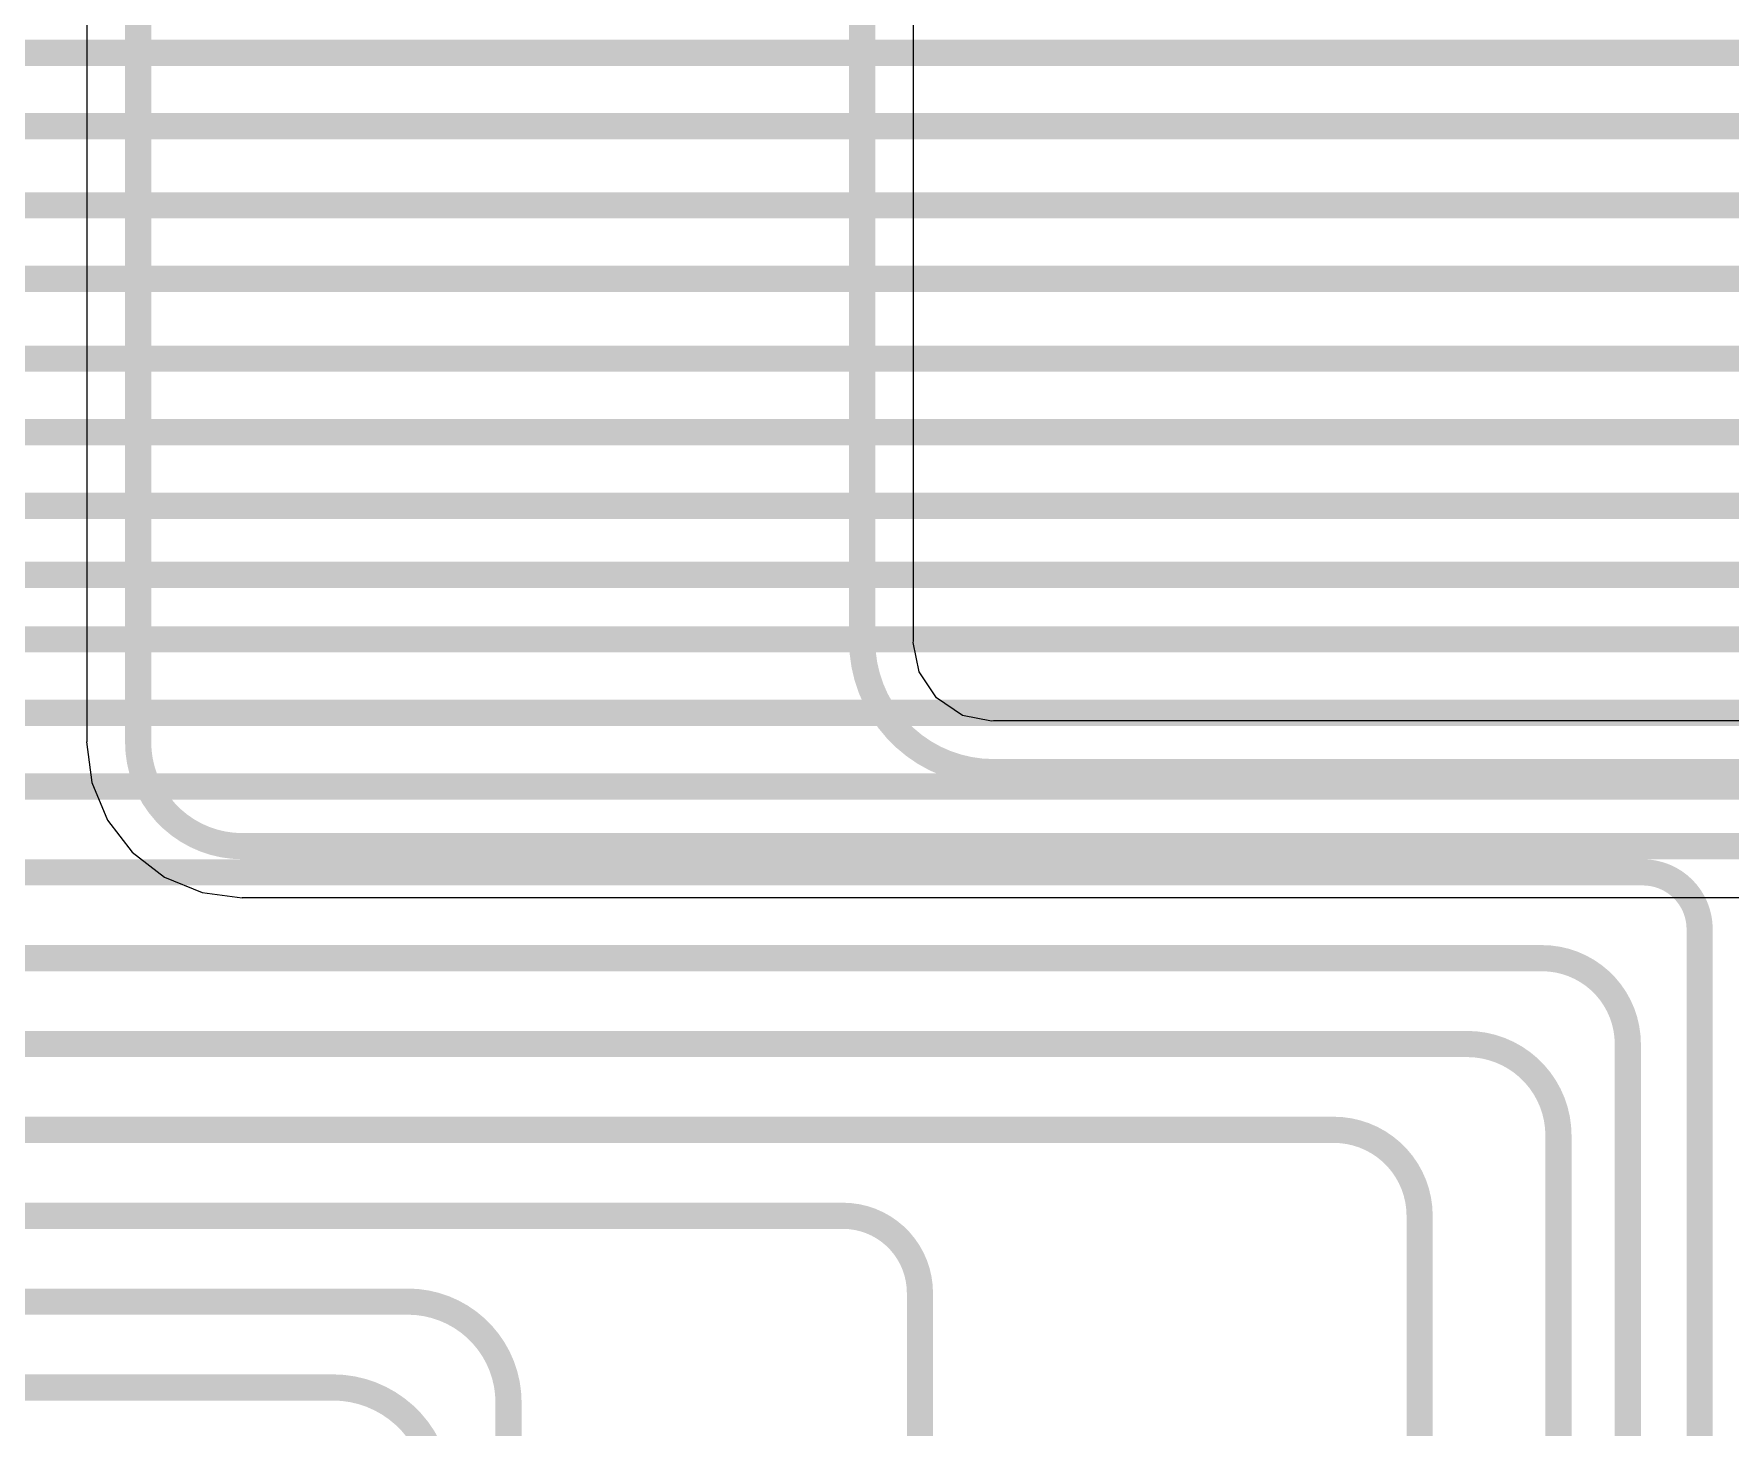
# Model space of a CAD drawing. Header units: inches. Extents: x -14 to 270, y -5 to 115.
# Drawn here: x 71.45 to 83, y 14.46 to 23.94 of the extents above; entities that cross this region are included whole.
import ezdxf

# ---------------------------------------------------------------- set-up
doc = ezdxf.new("R2010")
doc.units = ezdxf.units.IN
doc.layers.add('Bottom Layer', color=5, linetype='Continuous')
doc.layers.add('Top Layer', color=1, linetype='Continuous')

msp = doc.modelspace()

# ---------------------------------------------------------------- linework, layer by layer
at = {"layer": 'Bottom Layer'}
for p, q in [((77.439, 19.811), (77.439, 41.222)), ((71.812, 33.964), (71.812, 19.124)), ((77.436, 19.8), (77.439, 19.811)), ((77.476, 19.602), (77.436, 19.8)), ((77.594, 19.424), (77.476, 19.602)), ((77.772, 19.305), (77.594, 19.424)), ((77.97, 19.266), (77.772, 19.305)), ((77.982, 19.268), (77.97, 19.266)), ((89.742, 19.268), (77.982, 19.268)), ((71.812, 19.124), (71.809, 19.124)), ((71.809, 19.124), (71.846, 18.849)), ((71.846, 18.849), (71.952, 18.593)), ((71.952, 18.593), (72.12, 18.374)), ((72.12, 18.374), (72.34, 18.205)), ((72.34, 18.205), (72.596, 18.099)), ((72.596, 18.099), (72.87, 18.063)), ((72.87, 18.063), (72.87, 18.065)), ((72.87, 18.065), (89.744, 18.065))]:
    msp.add_line(p, q, dxfattribs=at)
for points in [[(77.089, 19.811, 0.178, 0.178, 0), (77.089, 41.656, 0.178, 0.178, 0)], [(72.161, 19.124, 0.178, 0.178, 0), (72.161, 33.964, 0.178, 0.178, 0)], [(77.982, 18.919, 0.178, 0.178, -0.414214), (77.089, 19.811, 0.178, 0.178, 0)], [(72.87, 18.415, 0.178, 0.178, -0.414214), (72.161, 19.124, 0.178, 0.178, 0)], [(77.982, 18.919, 0.178, 0.178, 0), (89.742, 18.919, 0.178, 0.178, 0)], [(72.87, 18.415, 0.178, 0.178, 0), (89.744, 18.415, 0.178, 0.178, 0)]]:
    msp.add_lwpolyline(points, format="xyseb", dxfattribs=at)
for points in [[(77.045, 19.811, 0.0889, 0.0889, 1), (77.133, 19.811, 0.0889, 0.0889, 1)], [(77.045, 19.811, 0.0889, 0.0889, 1), (77.133, 19.811, 0.0889, 0.0889, 1)], [(72.117, 19.124, 0.0889, 0.0889, 1), (72.206, 19.124, 0.0889, 0.0889, 1)], [(72.117, 19.124, 0.0889, 0.0889, 1), (72.206, 19.124, 0.0889, 0.0889, 1)], [(77.937, 18.919, 0.0889, 0.0889, 1), (78.026, 18.919, 0.0889, 0.0889, 1)], [(77.937, 18.919, 0.0889, 0.0889, 1), (78.026, 18.919, 0.0889, 0.0889, 1)], [(72.826, 18.415, 0.0889, 0.0889, 1), (72.915, 18.415, 0.0889, 0.0889, 1)], [(72.826, 18.415, 0.0889, 0.0889, 1), (72.915, 18.415, 0.0889, 0.0889, 1)]]:
    msp.add_lwpolyline(points, format="xyseb", close=True, dxfattribs=at)
at = {"layer": 'Top Layer'}
for points in [[(61.532, 23.814, 0.178, 0.178, 0), (84.85, 23.814, 0.178, 0.178, 0)], [(61.739, 23.314, 0.178, 0.178, 0), (86.108, 23.314, 0.178, 0.178, 0)], [(61.962, 22.776, 0.178, 0.178, 0), (87.338, 22.776, 0.178, 0.178, 0)], [(62.169, 22.276, 0.178, 0.178, 0), (88.632, 22.276, 0.178, 0.178, 0)], [(62.333, 21.732, 0.178, 0.178, 0), (89.333, 21.732, 0.178, 0.178, 0)], [(62.54, 21.232, 0.178, 0.178, 0), (89.96, 21.232, 0.178, 0.178, 0)], [(62.748, 20.731, 0.178, 0.178, 0), (90.55, 20.731, 0.178, 0.178, 0)], [(62.942, 20.262, 0.178, 0.178, 0), (91.4, 20.262, 0.178, 0.178, 0)], [(63.129, 19.822, 0.178, 0.178, 0), (91.984, 19.822, 0.178, 0.178, 0)], [(63.337, 19.322, 0.178, 0.178, 0), (92.667, 19.322, 0.178, 0.178, 0)], [(63.544, 18.821, 0.178, 0.178, 0), (93.228, 18.821, 0.178, 0.178, 0)], [(64.592, 18.237, 0.178, 0.178, 0), (82.402, 18.237, 0.178, 0.178, 0)], [(82.402, 18.237, 0.178, 0.178, -0.414212), (82.789, 17.851, 0.178, 0.178, 0)], [(82.789, 17.851, 0.178, 0.178, 0), (82.789, 17.851, 0.178, 0.178, 0)], [(82.789, 17.429, 0.178, 0.178, 0), (82.789, 17.851, 0.178, 0.178, 0)], [(65.126, 17.653, 0.178, 0.178, 0), (81.716, 17.653, 0.178, 0.178, 0)], [(81.716, 17.653, 0.178, 0.178, -0.414214), (82.3, 17.069, 0.178, 0.178, 0)], [(82.789, 17.429, 0.178, 0.178, 0), (82.789, 0.894, 0.178, 0.178, 0)], [(64.592, 17.069, 0.178, 0.178, 0), (81.205, 17.069, 0.178, 0.178, 0)], [(81.205, 17.069, 0.178, 0.178, -0.414214), (81.828, 16.447, 0.178, 0.178, 0)], [(82.3, 17.069, 0.178, 0.178, 0), (82.3, 3.712, 0.178, 0.178, 0)], [(65.126, 16.485, 0.178, 0.178, 0), (80.299, 16.485, 0.178, 0.178, 0)], [(80.299, 16.485, 0.178, 0.178, -0.090995), (80.506, 16.447, 0.178, 0.178, 0)], [(80.506, 16.447, 0.178, 0.178, -0.311478), (80.883, 15.9, 0.178, 0.178, 0)], [(81.828, 3.847, 0.178, 0.178, 0), (81.828, 16.447, 0.178, 0.178, 0)], [(64.592, 15.9, 0.178, 0.178, 0), (76.957, 15.9, 0.178, 0.178, 0)], [(76.957, 15.9, 0.178, 0.178, -0.414214), (77.482, 15.376, 0.178, 0.178, 0)], [(80.883, 14.994, 0.178, 0.178, 0), (80.883, 15.9, 0.178, 0.178, 0)], [(65.126, 15.316, 0.178, 0.178, 0), (73.996, 15.316, 0.178, 0.178, 0)], [(73.996, 15.316, 0.178, 0.178, -0.414214), (74.682, 14.63, 0.178, 0.178, 0)], [(77.482, 9.396, 0.178, 0.178, 0), (77.482, 15.376, 0.178, 0.178, 0)], [(80.883, 14.994, 0.178, 0.178, 0), (80.883, 9.396, 0.178, 0.178, 0)], [(64.592, 14.732, 0.178, 0.178, 0), (73.486, 14.732, 0.178, 0.178, 0)], [(73.486, 14.732, 0.178, 0.178, 0), (73.486, 14.732, 0.178, 0.178, 0)], [(73.486, 14.732, 0.178, 0.178, -0.414215), (74.209, 14.009, 0.178, 0.178, 0)], [(74.682, 3.847, 0.178, 0.178, 0), (74.682, 14.63, 0.178, 0.178, 0)]]:
    msp.add_lwpolyline(points, format="xyseb", dxfattribs=at)
for points in [[(82.358, 18.237, 0.0889, 0.0889, 1), (82.447, 18.237, 0.0889, 0.0889, 1)], [(82.358, 18.237, 0.0889, 0.0889, 1), (82.447, 18.237, 0.0889, 0.0889, 1)], [(82.744, 17.851, 0.0889, 0.0889, 1), (82.833, 17.851, 0.0889, 0.0889, 1)], [(82.744, 17.851, 0.0889, 0.0889, 1), (82.833, 17.851, 0.0889, 0.0889, 1)], [(82.744, 17.851, 0.0889, 0.0889, 1), (82.833, 17.851, 0.0889, 0.0889, 1)], [(82.744, 17.851, 0.0889, 0.0889, 1), (82.833, 17.851, 0.0889, 0.0889, 1)], [(81.672, 17.653, 0.0889, 0.0889, 1), (81.761, 17.653, 0.0889, 0.0889, 1)], [(81.672, 17.653, 0.0889, 0.0889, 1), (81.761, 17.653, 0.0889, 0.0889, 1)], [(82.744, 17.429, 0.0889, 0.0889, 1), (82.833, 17.429, 0.0889, 0.0889, 1)], [(82.744, 17.429, 0.0889, 0.0889, 1), (82.833, 17.429, 0.0889, 0.0889, 1)], [(81.161, 17.069, 0.0889, 0.0889, 1), (81.25, 17.069, 0.0889, 0.0889, 1)], [(81.161, 17.069, 0.0889, 0.0889, 1), (81.25, 17.069, 0.0889, 0.0889, 1)], [(82.256, 17.069, 0.0889, 0.0889, 1), (82.345, 17.069, 0.0889, 0.0889, 1)], [(82.256, 17.069, 0.0889, 0.0889, 1), (82.345, 17.069, 0.0889, 0.0889, 1)], [(80.254, 16.485, 0.0889, 0.0889, 1), (80.343, 16.485, 0.0889, 0.0889, 1)], [(80.254, 16.485, 0.0889, 0.0889, 1), (80.343, 16.485, 0.0889, 0.0889, 1)], [(80.462, 16.447, 0.0889, 0.0889, 1), (80.551, 16.447, 0.0889, 0.0889, 1)], [(80.462, 16.447, 0.0889, 0.0889, 1), (80.551, 16.447, 0.0889, 0.0889, 1)], [(81.783, 16.447, 0.0889, 0.0889, 1), (81.872, 16.447, 0.0889, 0.0889, 1)], [(81.783, 16.447, 0.0889, 0.0889, 1), (81.872, 16.447, 0.0889, 0.0889, 1)], [(76.913, 15.9, 0.0889, 0.0889, 1), (77.002, 15.9, 0.0889, 0.0889, 1)], [(76.913, 15.9, 0.0889, 0.0889, 1), (77.002, 15.9, 0.0889, 0.0889, 1)], [(80.839, 15.9, 0.0889, 0.0889, 1), (80.927, 15.9, 0.0889, 0.0889, 1)], [(80.839, 15.9, 0.0889, 0.0889, 1), (80.927, 15.9, 0.0889, 0.0889, 1)], [(73.952, 15.316, 0.0889, 0.0889, 1), (74.041, 15.316, 0.0889, 0.0889, 1)], [(73.952, 15.316, 0.0889, 0.0889, 1), (74.041, 15.316, 0.0889, 0.0889, 1)], [(77.438, 15.376, 0.0889, 0.0889, 1), (77.526, 15.376, 0.0889, 0.0889, 1)], [(77.438, 15.376, 0.0889, 0.0889, 1), (77.526, 15.376, 0.0889, 0.0889, 1)], [(80.839, 14.994, 0.0889, 0.0889, 1), (80.927, 14.994, 0.0889, 0.0889, 1)], [(80.839, 14.994, 0.0889, 0.0889, 1), (80.927, 14.994, 0.0889, 0.0889, 1)], [(73.441, 14.732, 0.0889, 0.0889, 1), (73.53, 14.732, 0.0889, 0.0889, 1)], [(73.441, 14.732, 0.0889, 0.0889, 1), (73.53, 14.732, 0.0889, 0.0889, 1)], [(73.441, 14.732, 0.0889, 0.0889, 1), (73.53, 14.732, 0.0889, 0.0889, 1)], [(73.441, 14.732, 0.0889, 0.0889, 1), (73.53, 14.732, 0.0889, 0.0889, 1)], [(74.637, 14.63, 0.0889, 0.0889, 1), (74.726, 14.63, 0.0889, 0.0889, 1)], [(74.637, 14.63, 0.0889, 0.0889, 1), (74.726, 14.63, 0.0889, 0.0889, 1)]]:
    msp.add_lwpolyline(points, format="xyseb", close=True, dxfattribs=at)

doc.saveas('drawing.dxf')
